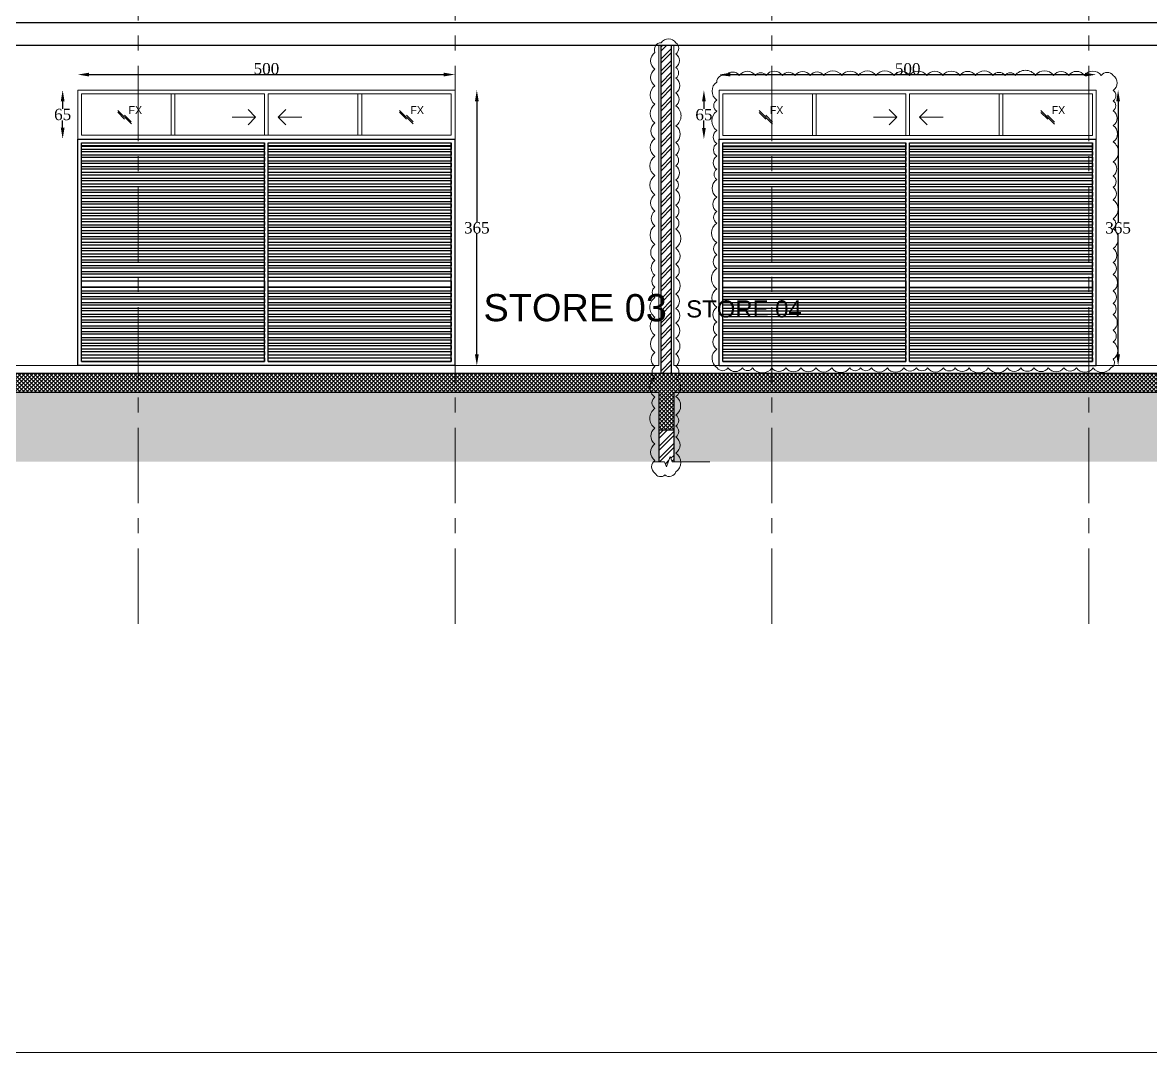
# Model space of a CAD drawing. Header units: millimetres. Extents: x -9083 to 924194, y -232449 to 321637.
# Drawn here: x 29754 to 44704, y -15919 to -2262 of the extents above; entities that cross this region are included whole.
import ezdxf

# ---------------------------------------------------------------- set-up
doc = ezdxf.new("R2010")
doc.units = ezdxf.units.MM
doc.header["$LTSCALE"] = 400
doc.header["$MEASUREMENT"] = 0
doc.header["$PDMODE"] = 3
doc.linetypes.add('CENTER', pattern=[2, 1.25, -0.25, 0.25, -0.25])
doc.linetypes.add('CENTERX2', pattern=[4, 2.5, -0.5, 0.5, -0.5])
doc.layers.get('Defpoints').update_dxf_attribs({"color": 8, "lineweight": 5})
for name, color, linetype, lineweight in [('A-ANNO-DIMS', 134, 'Continuous', 9), ('ELEVATION WINDOW', 5, 'Continuous', 5), ('FINISH', 3, 'Continuous', 9), ('HATCH', 15, 'Continuous', 0), ('LEVELS', 251, 'Continuous', 5), ('REVC', 210, 'Continuous', 0), ('ROOMS DIMENSION', 3, 'Continuous', 5), ('WALL PROPOSED', 255, 'Continuous', 30)]:
    doc.layers.add(name, color=color, linetype=linetype, lineweight=lineweight)
doc.layers.add('AXIES', color=7, linetype='CENTER', lineweight=0, true_color=0x949596)
doc.layers.add('DOORS', color=1, linetype='Continuous')
doc.layers.add('HACH', color=8, linetype='Continuous')
doc.styles.add('Arial_1', font='arial.ttf', dxfattribs={"height": 300})
doc.styles.add('ROMAN', font='times.ttf')
doc.styles.get("Standard").update_dxf_attribs({"font": 'GOTHIC.TTF', "height": 220})
doc.dimstyles.new('ELEV DIM', dxfattribs={"dimtxt": 150, "dimasz": 150, "dimexe": 0.06, "dimexo": 0.06, "dimgap": 0.03, "dimtad": 1, "dimtih": 1, "dimtoh": 1, "dimdec": 0, "dimlfac": 0.1, "dimzin": 13, "dimdsep": 46, "dimtxsty": 'ROMAN', "dimcen": 0.09, "dimdle": 0.06, "dimse1": 1, "dimse2": 1, "dimclrd": 256, "dimclre": 256, "dimclrt": 3, "dimadec": 0, "dimazin": 0, "dimtfac": 1, "dimtdec": 0, "dimtix": 1, "dimtmove": 2, "dimatfit": 3, "dimfxl": 0.06, "dimtolj": 1, "dimtzin": 0, "dimarcsym": 0})

# ---------------------------------------------------------------- blocks, each defined once
blk = doc.blocks.new('*D946')
at = {"layer": 'Defpoints', "color": 0, "transparency": 16777216}
for p in [(43986, -2953), (38986, -3158), (43986, -3158)]:
    blk.add_point(p, dxfattribs=at)
at = {"layer": 'ROOMS DIMENSION', "lineweight": -2, "transparency": 16777216}
blk.add_line((39136, -2953), (43836, -2953), dxfattribs=at)
at = {"layer": 'ROOMS DIMENSION', "transparency": 16777216}
for points in [[(39136, -2928), (39136, -2978), (38986, -2953)], [(43836, -2928), (43836, -2978), (43986, -2953)]]:
    blk.add_solid(points, dxfattribs=at)
at = {"layer": 'ROOMS DIMENSION', "color": 3, "transparency": 16777216, "insert": (41486, -2877), "char_height": 150, "attachment_point": 5, "style": 'ROMAN'}
blk.add_mtext('\\A1;500', dxfattribs=at)
blk = doc.blocks.new('*D947')
at = {"layer": 'Defpoints', "color": 0, "transparency": 16777216}
for p in [(43986, -3158), (44275, -3158), (43986, -6813)]:
    blk.add_point(p, dxfattribs=at)
at = {"layer": 'ROOMS DIMENSION', "lineweight": -2, "transparency": 16777216}
for p, q in [((44275, -3308), (44275, -4910)), ((44275, -6663), (44275, -5062))]:
    blk.add_line(p, q, dxfattribs=at)
at = {"layer": 'ROOMS DIMENSION', "transparency": 16777216}
for points in [[(44250, -3308), (44300, -3308), (44275, -3158)], [(44250, -6663), (44300, -6663), (44275, -6813)]]:
    blk.add_solid(points, dxfattribs=at)
at = {"layer": 'ROOMS DIMENSION', "color": 3, "transparency": 16777216, "insert": (44275, -4986), "char_height": 150, "attachment_point": 5, "style": 'ROMAN'}
blk.add_mtext('\\A1;365', dxfattribs=at)
blk = doc.blocks.new('*D948')
at = {"layer": 'Defpoints', "color": 0, "transparency": 16777216}
for p in [(38986, -3158), (38785, -3809), (38986, -3809)]:
    blk.add_point(p, dxfattribs=at)
at = {"layer": 'ROOMS DIMENSION', "lineweight": -2, "transparency": 16777216}
for p, q in [((38785, -3308), (38785, -3407)), ((38785, -3659), (38785, -3560))]:
    blk.add_line(p, q, dxfattribs=at)
at = {"layer": 'ROOMS DIMENSION', "transparency": 16777216}
for points in [[(38760, -3308), (38810, -3308), (38785, -3158)], [(38760, -3659), (38810, -3659), (38785, -3809)]]:
    blk.add_solid(points, dxfattribs=at)
at = {"layer": 'ROOMS DIMENSION', "color": 3, "transparency": 16777216, "insert": (38785, -3484), "char_height": 150, "attachment_point": 5, "style": 'ROMAN'}
blk.add_mtext('\\A1;65', dxfattribs=at)
blk = doc.blocks.new('*D949')
at = {"layer": 'Defpoints', "color": 0, "transparency": 16777216}
for p in [(35486, -2952), (30486, -3157), (35486, -3157)]:
    blk.add_point(p, dxfattribs=at)
at = {"layer": 'ROOMS DIMENSION', "lineweight": -2, "transparency": 16777216}
blk.add_line((30636, -2952), (35336, -2952), dxfattribs=at)
at = {"layer": 'ROOMS DIMENSION', "transparency": 16777216}
for points in [[(30636, -2927), (30636, -2977), (30486, -2952)], [(35336, -2927), (35336, -2977), (35486, -2952)]]:
    blk.add_solid(points, dxfattribs=at)
at = {"layer": 'ROOMS DIMENSION', "color": 3, "transparency": 16777216, "insert": (32986, -2875), "char_height": 150, "attachment_point": 5, "style": 'ROMAN'}
blk.add_mtext('\\A1;500', dxfattribs=at)
blk = doc.blocks.new('*D950')
at = {"layer": 'Defpoints', "color": 0, "transparency": 16777216}
for p in [(35486, -3157), (35775, -3157), (35486, -6812)]:
    blk.add_point(p, dxfattribs=at)
at = {"layer": 'ROOMS DIMENSION', "lineweight": -2, "transparency": 16777216}
for p, q in [((35775, -3307), (35775, -4908)), ((35775, -6662), (35775, -5061))]:
    blk.add_line(p, q, dxfattribs=at)
at = {"layer": 'ROOMS DIMENSION', "transparency": 16777216}
for points in [[(35750, -3307), (35800, -3307), (35775, -3157)], [(35750, -6662), (35800, -6662), (35775, -6812)]]:
    blk.add_solid(points, dxfattribs=at)
at = {"layer": 'ROOMS DIMENSION', "color": 3, "transparency": 16777216, "insert": (35775, -4985), "char_height": 150, "attachment_point": 5, "style": 'ROMAN'}
blk.add_mtext('\\A1;365', dxfattribs=at)
blk = doc.blocks.new('*D951')
at = {"layer": 'Defpoints', "color": 0, "transparency": 16777216}
for p in [(30486, -3157), (30285, -3807), (30486, -3807)]:
    blk.add_point(p, dxfattribs=at)
at = {"layer": 'ROOMS DIMENSION', "lineweight": -2, "transparency": 16777216}
for p, q in [((30285, -3307), (30285, -3406)), ((30285, -3657), (30285, -3559))]:
    blk.add_line(p, q, dxfattribs=at)
at = {"layer": 'ROOMS DIMENSION', "transparency": 16777216}
for points in [[(30260, -3307), (30310, -3307), (30285, -3157)], [(30260, -3657), (30310, -3657), (30285, -3807)]]:
    blk.add_solid(points, dxfattribs=at)
at = {"layer": 'ROOMS DIMENSION', "color": 3, "transparency": 16777216, "insert": (30285, -3482), "char_height": 150, "attachment_point": 5, "style": 'ROMAN'}
blk.add_mtext('\\A1;65', dxfattribs=at)
blk = doc.blocks.new('rffghffr')
at = {"layer": 'AXIES', "linetype": 'CENTERX2'}
for p, q in [((6106682.5, 695783), (6106682.5, 714330.6)), ((6110882.5, 695783), (6110882.5, 714330.6)), ((6115082.5, 695783), (6115082.5, 714330.6)), ((6119282.5, 695783), (6119282.5, 714330.6))]:
    blk.add_line(p, q, dxfattribs=at)

msp = doc.modelspace()

# ---------------------------------------------------------------- hatches: boundary and pattern name
at = {"layer": 'HATCH'}
h = msp.add_hatch(dxfattribs=at)
h.set_pattern_fill('ANSI32', color=256, scale=300)
h.set_pattern_definition([(45, (269913.33, -114541.97), (-79.549513, 79.549513), []), (45, (269966.36, -114541.97), (-79.549513, 79.549513), [])])
h.paths.add_polyline_path([(47006.29465, -2561.84241), (46866.29673, -2561.84241), (46896.29688, -6912.17008), (47036.29688, -6912.1711)])
h.paths.add_polyline_path([(38216.33375, -6912.10853), (38356.33375, -6912.10955), (38356.33375, -2561.84241), (38216.33375, -2561.84241)])
h.paths.add_polyline_path([(27756.33375, -2561.7502), (27616.33375, -2561.74947), (27616.33375, -6911.9382), (27756.33375, -6911.93995)])
h.paths.add_polyline_path([(17016.33375, -6911.95375), (17156.33375, -6911.95478), (17156.33375, -2561.84241), (17016.33375, -2561.84241)])
h.paths.add_polyline_path([(8866.29673, -6911.89243), (9006.29673, -6911.89345), (9006.29673, -2561.84241), (8866.29673, -2561.84241)])
h.paths.add_polyline_path([(5617.01945, -6911.66772), (5757.0293, -6911.87487), (5756.29673, -2561.84241), (5616.29673, -2561.84241)])
h = msp.add_hatch(dxfattribs=at)
h.set_pattern_fill('ANSI37', color=256, scale=300)
h.set_pattern_definition([(45, (279.442, -26029.71), (-26.516504, 26.516504), []), (135, (279.442, -26029.71), (-26.516504, -26.516504), [])])
h.paths.add_polyline_path([(1344.64054, -7061.84697), (33.27855, -7061.84697), (-63.66151, -7141.90105), (292.08322, -7090.01706), (57.92019, -7196.67483), (57.92019, -7261.84512), (2186.3079, -7261.84512), (2186.3079, -7661.84344), (2386.3079, -7661.84344), (2386.3079, -7161.8449), (5619.73662, -7161.64135), (5619.73662, -7661.61288), (5819.74131, -7661.61285), (5819.74131, -7161.64277), (8836.29673, -7161.90113), (8836.29673, -7661.84344), (9036.30559, -7661.84344), (9036.30559, -7161.90259), (16986.34261, -7161.93178), (16986.34261, -7661.87362), (17186.33375, -7661.87362), (17186.33375, -7161.93324), (18486.3069, -7161.96244), (22286.3079, -7161.99311), (22286.31241, -7161.99109), (22486.31241, -7161.99109), (22486.3079, -7161.99457), (26580.1262, -7162.02377), (26580.1307, -7162.02978), (26780.1307, -7162.02978), (26780.1262, -7162.02523), (27586.34261, -7162.05443), (27586.34261, -7661.9944), (27786.34261, -7661.9944), (27786.34261, -7162.05589), (38186.33375, -7162.0851), (38186.33375, -7662.02459), (38386.33375, -7662.02459), (38386.33375, -7162.08656), (46836.29673, -7162.14642), (46836.29673, -7662.08498), (47036.29673, -7662.08498), (47036.29673, -7162.14788), (47886.3069, -7162.17709), (48086.3069, -7162.17855), (50086.3079, -7162.19315), (50086.3079, -7662.19315), (50286.3079, -7662.19315), (50286.3079, -7261.84512), (52362.44766, -7261.84512), (52362.44766, -7196.67483), (52596.61068, -7090.01706), (52240.86596, -7141.90105), (52337.83829, -7061.82032), (50255.79743, -7061.83272), (50256.79921, -6911.84489), (2356.29905, -6911.8449), (2216.29905, -6911.84388)])
h = msp.add_hatch(dxfattribs=at)
h.set_pattern_fill('EARTH', color=256, scale=750, angle=45)
h.set_pattern_definition([(45, (279.44, -26029.7), (0, 265.16504), [187.5, -187.5]), (45, (229.72, -25980), (0, 265.16504), [187.5, -187.5]), (45, (180, -25930.27), (0, 265.16504), [187.5, -187.5]), (135, (180, -25897.13), (-265.16504, 3e-14), [187.5, -187.5]), (135, (229.72, -25847.4), (-265.16504, 3e-14), [187.5, -187.5]), (135, (279.44, -25797.69), (-265.16504, 3e-14), [187.5, -187.5])])
h.paths.add_polyline_path([(18686.3069, -7161.96244), (17186.34261, -7161.95308), (17186.34261, -8086.2506), (18686.3069, -8086.25873)])
h.paths.add_polyline_path([(16986.34261, -7161.84682), (9036.30559, -7161.84519), (9036.30559, -8086.14318), (16986.34261, -8086.1435)])
h.paths.add_polyline_path([(8836.29673, -7161.84342), (5821.20455, -7161.64839), (5821.20455, -8085.94638), (8836.29673, -8086.14141)])
h.paths.add_polyline_path([(5621.19983, -7165.13313), (2386.3079, -7161.84417), (2386.3079, -8078.61859), (2596.04448, -8078.61932), (5621.19983, -8082.4588)])
h.paths.add_polyline_path([(2186.3079, -7261.84512), (57.92019, -7261.84512), (57.92019, -7982.45042), (57.92019, -8078.61932), (2186.3079, -8078.61932)])
h.paths.add_polyline_path([(22286.3079, -7161.9921), (18686.3069, -7161.9639), (18686.3069, -8086.26095), (22286.3079, -8086.288)])
h.paths.add_polyline_path([(32886.3079, -7162.05443), (27786.34261, -7161.9084), (27786.34261, -8086.08374), (32886.3079, -8086.24903)])
h.paths.add_polyline_path([(38186.33375, -7161.8511), (32886.3079, -7162.06764), (32886.3079, -8086.36329), (38186.33375, -8086.14608)])
h.paths.add_polyline_path([(46836.29673, -7162.14642), (38386.33375, -7161.8532), (38386.33375, -8086.14791), (39883.9029, -8086.41193), (46836.29673, -8086.44145)])
h.paths.add_polyline_path([(50086.3079, -7162.19422), (47036.29673, -7162.16926), (47036.29673, -8086.4635), (44083.9029, -8086.44212), (50086.3079, -8086.4903)])
h.paths.add_polyline_path([(52362.44659, -7261.84512), (50286.30743, -7261.84512), (50286.30838, -8078.96902), (52362.44766, -8078.96902), (52362.44766, -7982.45042)])
h = msp.add_hatch(dxfattribs=at)
h.set_pattern_fill('ANSI32', color=256, scale=300)
h.set_pattern_definition([(45, (-6165252.22, -649856.17), (-79.5495129, 79.5495129), []), (45, (-6165199.19, -649856.17), (-79.5495129, 79.5495129), [])])
h.paths.add_polyline_path([(38186.33375, -7661.79202), (38386.33375, -7661.79202), (38386.33375, -8086.15056), (38363.92089, -8086.14916), (38338.92089, -8017.46222), (38288.92089, -8154.83609), (38263.921, -8086.14945), (38186.33375, -8086.1491)])

# ---------------------------------------------------------------- linework, layer by layer
at = {"layer": 'Defpoints'}
msp.add_lwpolyline([(-8100, 42366.04501), (55596.80779, 42366.04501), (55596.80779, -15919.30099), (-8100, -15919.30099)], close=True, dxfattribs=at)
at = {"layer": 'DOORS', "lineweight": -2}
for p, q in [((30486.29673, -3807.39736), (35486.29673, -3807.39736)), ((30486.29673, -6812.03315, 0), (30486.29673, -3807.39736)), ((30536.29673, -3857.39736), (32961.29673, -3857.39736)), ((30536.29673, -6757.39736), (30536.29673, -3857.39736)), ((32961.29673, -6757.39736), (32961.29673, -3857.39736)), ((33011.29673, -3857.39736), (35436.29673, -3857.39736)), ((33011.29673, -6757.39736), (33011.29673, -3857.39736)), ((35436.29673, -6757.39736), (35436.29673, -3857.39736)), ((35486.29673, -6812.03315), (35486.29673, -3807.39736)), ((38986.33375, -3808.71421), (43986.33375, -3808.71421)), ((38986.33375, -6813.35001, 0), (38986.33375, -3808.71421)), ((39036.33375, -3858.71421), (41461.33375, -3858.71421)), ((39036.33375, -6758.71421), (39036.33375, -3858.71421)), ((41461.33375, -6758.71421), (41461.33375, -3858.71421)), ((41511.33375, -3858.71421), (43936.33375, -3858.71421)), ((41511.33375, -6758.71421), (41511.33375, -3858.71421)), ((43936.33375, -6758.71421), (43936.33375, -3858.71421)), ((43986.33375, -6813.35001), (43986.33375, -3808.71421)), ((35486.29673, -6812.03315, 0), (30486.29673, -6812.03315, 0)), ((30536.29673, -6757.39736), (32961.29673, -6757.39736)), ((33011.29673, -6757.39736), (35436.29673, -6757.39736)), ((43986.33375, -6813.35001, 0), (38986.33375, -6813.35001, 0)), ((39036.33375, -6758.71421), (41461.33375, -6758.71421)), ((41511.33375, -6758.71421), (43936.33375, -6758.71421))]:
    msp.add_line(p, q, dxfattribs=at)
for points in [[(30536.29673, -3857.39736), (32961.29673, -3857.39736), (32961.29673, -3907.39736), (30536.29673, -3907.39736)], [(33011.29673, -3857.39736), (35436.29673, -3857.39736), (35436.29673, -3907.39736), (33011.29673, -3907.39736)], [(39036.33375, -3858.71421), (41461.33375, -3858.71421), (41461.33375, -3908.71421), (39036.33375, -3908.71421)], [(41511.33375, -3858.71421), (43936.33375, -3858.71421), (43936.33375, -3908.71421), (41511.33375, -3908.71421)], [(30536.29673, -3893.55968), (32961.29673, -3893.55968), (32961.29673, -3943.55968), (30536.29673, -3943.55968)], [(30536.29673, -3970.86596), (32961.29673, -3970.86596), (32961.29673, -4020.86596), (30536.29673, -4020.86596)], [(33011.29673, -3893.55968), (35436.29673, -3893.55968), (35436.29673, -3943.55968), (33011.29673, -3943.55968)], [(33011.29673, -3970.86596), (35436.29673, -3970.86596), (35436.29673, -4020.86596), (33011.29673, -4020.86596)], [(39036.33375, -3894.87653), (41461.33375, -3894.87653), (41461.33375, -3944.87653), (39036.33375, -3944.87653)], [(39036.33375, -3972.18281), (41461.33375, -3972.18281), (41461.33375, -4022.18281), (39036.33375, -4022.18281)], [(41511.33375, -3894.87653), (43936.33375, -3894.87653), (43936.33375, -3944.87653), (41511.33375, -3944.87653)], [(41511.33375, -3972.18281), (43936.33375, -3972.18281), (43936.33375, -4022.18281), (41511.33375, -4022.18281)], [(30536.29673, -4048.17224), (32961.29673, -4048.17224), (32961.29673, -4098.17224), (30536.29673, -4098.17224)], [(30536.29673, -4125.47852), (32961.29673, -4125.47852), (32961.29673, -4175.47852), (30536.29673, -4175.47852)], [(33011.29673, -4048.17224), (35436.29673, -4048.17224), (35436.29673, -4098.17224), (33011.29673, -4098.17224)], [(33011.29673, -4125.47852), (35436.29673, -4125.47852), (35436.29673, -4175.47852), (33011.29673, -4175.47852)], [(39036.33375, -4049.48909), (41461.33375, -4049.48909), (41461.33375, -4099.48909), (39036.33375, -4099.48909)], [(39036.33375, -4126.79537), (41461.33375, -4126.79537), (41461.33375, -4176.79537), (39036.33375, -4176.79537)], [(41511.33375, -4049.48909), (43936.33375, -4049.48909), (43936.33375, -4099.48909), (41511.33375, -4099.48909)], [(41511.33375, -4126.79537), (43936.33375, -4126.79537), (43936.33375, -4176.79537), (41511.33375, -4176.79537)], [(30536.29673, -4202.7848), (32961.29673, -4202.7848), (32961.29673, -4252.7848), (30536.29673, -4252.7848)], [(30536.29673, -4280.09108), (32961.29673, -4280.09108), (32961.29673, -4330.09108), (30536.29673, -4330.09108)], [(33011.29673, -4202.7848), (35436.29673, -4202.7848), (35436.29673, -4252.7848), (33011.29673, -4252.7848)], [(33011.29673, -4280.09108), (35436.29673, -4280.09108), (35436.29673, -4330.09108), (33011.29673, -4330.09108)], [(39036.33375, -4204.10165), (41461.33375, -4204.10165), (41461.33375, -4254.10165), (39036.33375, -4254.10165)], [(39036.33375, -4281.40793), (41461.33375, -4281.40793), (41461.33375, -4331.40793), (39036.33375, -4331.40793)], [(41511.33375, -4204.10165), (43936.33375, -4204.10165), (43936.33375, -4254.10165), (41511.33375, -4254.10165)], [(41511.33375, -4281.40793), (43936.33375, -4281.40793), (43936.33375, -4331.40793), (41511.33375, -4331.40793)], [(30536.29673, -4357.39736), (32961.29673, -4357.39736), (32961.29673, -4407.39736), (30536.29673, -4407.39736)], [(30536.29673, -4434.70364), (32961.29673, -4434.70364), (32961.29673, -4484.70364), (30536.29673, -4484.70364)], [(33011.29673, -4357.39736), (35436.29673, -4357.39736), (35436.29673, -4407.39736), (33011.29673, -4407.39736)], [(33011.29673, -4434.70364), (35436.29673, -4434.70364), (35436.29673, -4484.70364), (33011.29673, -4484.70364)], [(39036.33375, -4358.71421), (41461.33375, -4358.71421), (41461.33375, -4408.71421), (39036.33375, -4408.71421)], [(39036.33375, -4436.02049), (41461.33375, -4436.02049), (41461.33375, -4486.02049), (39036.33375, -4486.02049)], [(41511.33375, -4358.71421), (43936.33375, -4358.71421), (43936.33375, -4408.71421), (41511.33375, -4408.71421)], [(41511.33375, -4436.02049), (43936.33375, -4436.02049), (43936.33375, -4486.02049), (41511.33375, -4486.02049)], [(30536.29673, -4512.00992), (32961.29673, -4512.00992), (32961.29673, -4562.00992), (30536.29673, -4562.00992)], [(30536.29673, -4589.3162), (32961.29673, -4589.3162), (32961.29673, -4639.3162), (30536.29673, -4639.3162)], [(33011.29673, -4512.00992), (35436.29673, -4512.00992), (35436.29673, -4562.00992), (33011.29673, -4562.00992)], [(33011.29673, -4589.3162), (35436.29673, -4589.3162), (35436.29673, -4639.3162), (33011.29673, -4639.3162)], [(39036.33375, -4513.32677), (41461.33375, -4513.32677), (41461.33375, -4563.32677), (39036.33375, -4563.32677)], [(39036.33375, -4590.63305), (41461.33375, -4590.63305), (41461.33375, -4640.63305), (39036.33375, -4640.63305)], [(41511.33375, -4513.32677), (43936.33375, -4513.32677), (43936.33375, -4563.32677), (41511.33375, -4563.32677)], [(41511.33375, -4590.63305), (43936.33375, -4590.63305), (43936.33375, -4640.63305), (41511.33375, -4640.63305)], [(30536.29673, -4666.62248), (32961.29673, -4666.62248), (32961.29673, -4716.62248), (30536.29673, -4716.62248)], [(30536.29673, -4743.92875), (32961.29673, -4743.92875), (32961.29673, -4793.92875), (30536.29673, -4793.92875)], [(33011.29673, -4666.62248), (35436.29673, -4666.62248), (35436.29673, -4716.62248), (33011.29673, -4716.62248)], [(33011.29673, -4743.92875), (35436.29673, -4743.92875), (35436.29673, -4793.92875), (33011.29673, -4793.92875)], [(39036.33375, -4667.93933), (41461.33375, -4667.93933), (41461.33375, -4717.93933), (39036.33375, -4717.93933)], [(39036.33375, -4745.24561), (41461.33375, -4745.24561), (41461.33375, -4795.24561), (39036.33375, -4795.24561)], [(41511.33375, -4667.93933), (43936.33375, -4667.93933), (43936.33375, -4717.93933), (41511.33375, -4717.93933)], [(41511.33375, -4745.24561), (43936.33375, -4745.24561), (43936.33375, -4795.24561), (41511.33375, -4795.24561)], [(30536.29673, -4821.23503), (32961.29673, -4821.23503), (32961.29673, -4871.23503), (30536.29673, -4871.23503)], [(30536.29673, -4898.54131), (32961.29673, -4898.54131), (32961.29673, -4948.54131), (30536.29673, -4948.54131)], [(33011.29673, -4821.23503), (35436.29673, -4821.23503), (35436.29673, -4871.23503), (33011.29673, -4871.23503)], [(33011.29673, -4898.54131), (35436.29673, -4898.54131), (35436.29673, -4948.54131), (33011.29673, -4948.54131)], [(39036.33375, -4822.55189), (41461.33375, -4822.55189), (41461.33375, -4872.55189), (39036.33375, -4872.55189)], [(39036.33375, -4899.85817), (41461.33375, -4899.85817), (41461.33375, -4949.85817), (39036.33375, -4949.85817)], [(41511.33375, -4822.55189), (43936.33375, -4822.55189), (43936.33375, -4872.55189), (41511.33375, -4872.55189)], [(41511.33375, -4899.85817), (43936.33375, -4899.85817), (43936.33375, -4949.85817), (41511.33375, -4949.85817)], [(30536.29673, -4975.84759), (32961.29673, -4975.84759), (32961.29673, -5025.84759), (30536.29673, -5025.84759)], [(30536.29673, -5053.15387), (32961.29673, -5053.15387), (32961.29673, -5103.15387), (30536.29673, -5103.15387)], [(33011.29673, -4975.84759), (35436.29673, -4975.84759), (35436.29673, -5025.84759), (33011.29673, -5025.84759)], [(33011.29673, -5053.15387), (35436.29673, -5053.15387), (35436.29673, -5103.15387), (33011.29673, -5103.15387)], [(39036.33375, -4977.16445), (41461.33375, -4977.16445), (41461.33375, -5027.16445), (39036.33375, -5027.16445)], [(39036.33375, -5054.47073), (41461.33375, -5054.47073), (41461.33375, -5104.47073), (39036.33375, -5104.47073)], [(41511.33375, -4977.16445), (43936.33375, -4977.16445), (43936.33375, -5027.16445), (41511.33375, -5027.16445)], [(41511.33375, -5054.47073), (43936.33375, -5054.47073), (43936.33375, -5104.47073), (41511.33375, -5104.47073)], [(30536.29673, -5130.46015), (32961.29673, -5130.46015), (32961.29673, -5180.46015), (30536.29673, -5180.46015)], [(30536.29673, -5207.76643), (32961.29673, -5207.76643), (32961.29673, -5257.76643), (30536.29673, -5257.76643)], [(33011.29673, -5130.46015), (35436.29673, -5130.46015), (35436.29673, -5180.46015), (33011.29673, -5180.46015)], [(33011.29673, -5207.76643), (35436.29673, -5207.76643), (35436.29673, -5257.76643), (33011.29673, -5257.76643)], [(39036.33375, -5131.77701), (41461.33375, -5131.77701), (41461.33375, -5181.77701), (39036.33375, -5181.77701)], [(39036.33375, -5209.08329), (41461.33375, -5209.08329), (41461.33375, -5259.08329), (39036.33375, -5259.08329)], [(41511.33375, -5131.77701), (43936.33375, -5131.77701), (43936.33375, -5181.77701), (41511.33375, -5181.77701)], [(41511.33375, -5209.08329), (43936.33375, -5209.08329), (43936.33375, -5259.08329), (41511.33375, -5259.08329)], [(30536.29673, -5285.07271), (32961.29673, -5285.07271), (32961.29673, -5335.07271), (30536.29673, -5335.07271)], [(30536.29673, -5362.37899), (32961.29673, -5362.37899), (32961.29673, -5412.37899), (30536.29673, -5412.37899)], [(33011.29673, -5285.07271), (35436.29673, -5285.07271), (35436.29673, -5335.07271), (33011.29673, -5335.07271)], [(33011.29673, -5362.37899), (35436.29673, -5362.37899), (35436.29673, -5412.37899), (33011.29673, -5412.37899)], [(39036.33375, -5286.38957), (41461.33375, -5286.38957), (41461.33375, -5336.38957), (39036.33375, -5336.38957)], [(39036.33375, -5363.69585), (41461.33375, -5363.69585), (41461.33375, -5413.69585), (39036.33375, -5413.69585)], [(41511.33375, -5286.38957), (43936.33375, -5286.38957), (43936.33375, -5336.38957), (41511.33375, -5336.38957)], [(41511.33375, -5363.69585), (43936.33375, -5363.69585), (43936.33375, -5413.69585), (41511.33375, -5413.69585)], [(30536.29673, -5439.68527), (32961.29673, -5439.68527), (32961.29673, -5489.68527), (30536.29673, -5489.68527)], [(30536.29673, -5516.99155), (32961.29673, -5516.99155), (32961.29673, -5566.99155), (30536.29673, -5566.99155)], [(33011.29673, -5439.68527), (35436.29673, -5439.68527), (35436.29673, -5489.68527), (33011.29673, -5489.68527)], [(33011.29673, -5516.99155), (35436.29673, -5516.99155), (35436.29673, -5566.99155), (33011.29673, -5566.99155)], [(39036.33375, -5441.00212), (41461.33375, -5441.00212), (41461.33375, -5491.00212), (39036.33375, -5491.00212)], [(39036.33375, -5518.3084), (41461.33375, -5518.3084), (41461.33375, -5568.3084), (39036.33375, -5568.3084)], [(41511.33375, -5441.00212), (43936.33375, -5441.00212), (43936.33375, -5491.00212), (41511.33375, -5491.00212)], [(41511.33375, -5518.3084), (43936.33375, -5518.3084), (43936.33375, -5568.3084), (41511.33375, -5568.3084)], [(30536.29673, -5594.29783), (32961.29673, -5594.29783), (32961.29673, -5644.29783), (30536.29673, -5644.29783)], [(33011.29673, -5594.29783), (35436.29673, -5594.29783), (35436.29673, -5644.29783), (33011.29673, -5644.29783)], [(39036.33375, -5595.61468), (41461.33375, -5595.61468), (41461.33375, -5645.61468), (39036.33375, -5645.61468)], [(41511.33375, -5595.61468), (43936.33375, -5595.61468), (43936.33375, -5645.61468), (41511.33375, -5645.61468)], [(30536.29673, -5685.30828), (32961.29673, -5685.30828), (32961.29673, -5772.40118), (30536.29673, -5772.40118)], [(30536.29673, -5772.40118), (32961.29673, -5772.40118), (32961.29673, -5822.40118), (30536.29673, -5822.40118)], [(33011.29673, -5685.30828), (35436.29673, -5685.30828), (35436.29673, -5772.40118), (33011.29673, -5772.40118)], [(33011.29673, -5772.40118), (35436.29673, -5772.40118), (35436.29673, -5822.40118), (33011.29673, -5822.40118)], [(39036.33375, -5686.62513), (41461.33375, -5686.62513), (41461.33375, -5773.71803), (39036.33375, -5773.71803)], [(39036.33375, -5773.71803), (41461.33375, -5773.71803), (41461.33375, -5823.71803), (39036.33375, -5823.71803)], [(41511.33375, -5686.62513), (43936.33375, -5686.62513), (43936.33375, -5773.71803), (41511.33375, -5773.71803)], [(41511.33375, -5773.71803), (43936.33375, -5773.71803), (43936.33375, -5823.71803), (41511.33375, -5823.71803)], [(30536.29673, -5849.70746), (32961.29673, -5849.70746), (32961.29673, -5899.70746), (30536.29673, -5899.70746)], [(30536.29673, -5927.01374), (32961.29673, -5927.01374), (32961.29673, -5977.01374), (30536.29673, -5977.01374)], [(33011.29673, -5849.70746), (35436.29673, -5849.70746), (35436.29673, -5899.70746), (33011.29673, -5899.70746)], [(33011.29673, -5927.01374), (35436.29673, -5927.01374), (35436.29673, -5977.01374), (33011.29673, -5977.01374)], [(39036.33375, -5851.02431), (41461.33375, -5851.02431), (41461.33375, -5901.02431), (39036.33375, -5901.02431)], [(39036.33375, -5928.33059), (41461.33375, -5928.33059), (41461.33375, -5978.33059), (39036.33375, -5978.33059)], [(41511.33375, -5851.02431), (43936.33375, -5851.02431), (43936.33375, -5901.02431), (41511.33375, -5901.02431)], [(41511.33375, -5928.33059), (43936.33375, -5928.33059), (43936.33375, -5978.33059), (41511.33375, -5978.33059)], [(30536.29673, -6004.32002), (32961.29673, -6004.32002), (32961.29673, -6054.32002), (30536.29673, -6054.32002)], [(30536.29673, -6081.62629), (32961.29673, -6081.62629), (32961.29673, -6131.62629), (30536.29673, -6131.62629)], [(33011.29673, -6004.32002), (35436.29673, -6004.32002), (35436.29673, -6054.32002), (33011.29673, -6054.32002)], [(33011.29673, -6081.62629), (35436.29673, -6081.62629), (35436.29673, -6131.62629), (33011.29673, -6131.62629)], [(39036.33375, -6005.63687), (41461.33375, -6005.63687), (41461.33375, -6055.63687), (39036.33375, -6055.63687)], [(39036.33375, -6082.94315), (41461.33375, -6082.94315), (41461.33375, -6132.94315), (39036.33375, -6132.94315)], [(41511.33375, -6005.63687), (43936.33375, -6005.63687), (43936.33375, -6055.63687), (41511.33375, -6055.63687)], [(41511.33375, -6082.94315), (43936.33375, -6082.94315), (43936.33375, -6132.94315), (41511.33375, -6132.94315)], [(30536.29673, -6158.93257), (32961.29673, -6158.93257), (32961.29673, -6208.93257), (30536.29673, -6208.93257)], [(30536.29673, -6236.23885), (32961.29673, -6236.23885), (32961.29673, -6286.23885), (30536.29673, -6286.23885)], [(33011.29673, -6158.93257), (35436.29673, -6158.93257), (35436.29673, -6208.93257), (33011.29673, -6208.93257)], [(33011.29673, -6236.23885), (35436.29673, -6236.23885), (35436.29673, -6286.23885), (33011.29673, -6286.23885)], [(39036.33375, -6160.24943), (41461.33375, -6160.24943), (41461.33375, -6210.24943), (39036.33375, -6210.24943)], [(39036.33375, -6237.55571), (41461.33375, -6237.55571), (41461.33375, -6287.55571), (39036.33375, -6287.55571)], [(41511.33375, -6160.24943), (43936.33375, -6160.24943), (43936.33375, -6210.24943), (41511.33375, -6210.24943)], [(41511.33375, -6237.55571), (43936.33375, -6237.55571), (43936.33375, -6287.55571), (41511.33375, -6287.55571)], [(30536.29673, -6313.54513), (32961.29673, -6313.54513), (32961.29673, -6363.54513), (30536.29673, -6363.54513)], [(30536.29673, -6390.85141), (32961.29673, -6390.85141), (32961.29673, -6440.85141), (30536.29673, -6440.85141)], [(33011.29673, -6313.54513), (35436.29673, -6313.54513), (35436.29673, -6363.54513), (33011.29673, -6363.54513)], [(33011.29673, -6390.85141), (35436.29673, -6390.85141), (35436.29673, -6440.85141), (33011.29673, -6440.85141)], [(39036.33375, -6314.86199), (41461.33375, -6314.86199), (41461.33375, -6364.86199), (39036.33375, -6364.86199)], [(39036.33375, -6392.16827), (41461.33375, -6392.16827), (41461.33375, -6442.16827), (39036.33375, -6442.16827)], [(41511.33375, -6314.86199), (43936.33375, -6314.86199), (43936.33375, -6364.86199), (41511.33375, -6364.86199)], [(41511.33375, -6392.16827), (43936.33375, -6392.16827), (43936.33375, -6442.16827), (41511.33375, -6442.16827)], [(30536.29673, -6468.15769), (32961.29673, -6468.15769), (32961.29673, -6518.15769), (30536.29673, -6518.15769)], [(30536.29673, -6545.46397), (32961.29673, -6545.46397), (32961.29673, -6595.46397), (30536.29673, -6595.46397)], [(33011.29673, -6468.15769), (35436.29673, -6468.15769), (35436.29673, -6518.15769), (33011.29673, -6518.15769)], [(33011.29673, -6545.46397), (35436.29673, -6545.46397), (35436.29673, -6595.46397), (33011.29673, -6595.46397)], [(39036.33375, -6469.47455), (41461.33375, -6469.47455), (41461.33375, -6519.47455), (39036.33375, -6519.47455)], [(39036.33375, -6546.78083), (41461.33375, -6546.78083), (41461.33375, -6596.78083), (39036.33375, -6596.78083)], [(41511.33375, -6469.47455), (43936.33375, -6469.47455), (43936.33375, -6519.47455), (41511.33375, -6519.47455)], [(41511.33375, -6546.78083), (43936.33375, -6546.78083), (43936.33375, -6596.78083), (41511.33375, -6596.78083)], [(30536.29673, -6622.77025), (32961.29673, -6622.77025), (32961.29673, -6672.77025), (30536.29673, -6672.77025)], [(30536.29673, -6707.39736), (32961.29673, -6707.39736), (32961.29673, -6757.39736), (30536.29673, -6757.39736)], [(33011.29673, -6622.77025), (35436.29673, -6622.77025), (35436.29673, -6672.77025), (33011.29673, -6672.77025)], [(33011.29673, -6707.39736), (35436.29673, -6707.39736), (35436.29673, -6757.39736), (33011.29673, -6757.39736)], [(39036.33375, -6624.08711), (41461.33375, -6624.08711), (41461.33375, -6674.08711), (39036.33375, -6674.08711)], [(39036.33375, -6708.71421), (41461.33375, -6708.71421), (41461.33375, -6758.71421), (39036.33375, -6758.71421)], [(41511.33375, -6624.08711), (43936.33375, -6624.08711), (43936.33375, -6674.08711), (41511.33375, -6674.08711)], [(41511.33375, -6708.71421), (43936.33375, -6708.71421), (43936.33375, -6758.71421), (41511.33375, -6758.71421)]]:
    msp.add_lwpolyline(points, close=True, dxfattribs=at)
at = {"layer": 'ELEVATION WINDOW'}
for p, q in [((30486.29673, -3157.09351), (35486.29673, -3157.09351)), ((30486.29673, -3807.39736), (30486.29673, -3157.09351)), ((30536.29673, -3207.09351), (32961.29673, -3207.09351)), ((30536.29673, -3757.39736), (30536.29673, -3207.09351)), ((31723.79673, -3757.39736), (31723.79673, -3207.09351)), ((31773.79673, -3757.39736), (31773.79673, -3207.09351)), ((32961.29673, -3757.39736), (32961.29673, -3207.09351)), ((33011.29673, -3207.09351), (35436.29673, -3207.09351)), ((33011.29673, -3757.39736), (33011.29673, -3207.09351)), ((34198.79673, -3757.39736), (34198.79673, -3207.09351)), ((34248.79673, -3757.39736), (34248.79673, -3207.09351)), ((35436.29673, -3757.39736), (35436.29673, -3207.09351)), ((35486.29673, -3157.09351), (35486.29673, -3807.39736)), ((38986.33375, -3158.41036), (43986.33375, -3158.41036)), ((38986.33375, -3808.71421), (38986.33375, -3158.41036)), ((39036.33375, -3208.41036), (41461.33375, -3208.41036)), ((39036.33375, -3758.71421), (39036.33375, -3208.41036)), ((40223.83375, -3758.71421), (40223.83375, -3208.41036)), ((40273.83375, -3758.71421), (40273.83375, -3208.41036)), ((41461.33375, -3758.71421), (41461.33375, -3208.41036)), ((41511.33375, -3208.41036), (43936.33375, -3208.41036)), ((41511.33375, -3758.71421), (41511.33375, -3208.41036)), ((42698.83375, -3758.71421), (42698.83375, -3208.41036)), ((42748.83375, -3758.71421), (42748.83375, -3208.41036)), ((43936.33375, -3758.71421), (43936.33375, -3208.41036)), ((43986.33375, -3158.41036), (43986.33375, -3808.71421)), ((32741.89284, -3414.08553, 0.0001), (32843.23584, -3515.42853, 0.0001)), ((33244.64358, -3414.08553, 0.0001), (33143.30057, -3515.42853, 0.0001)), ((41241.92985, -3415.40238, 0.0001), (41343.27285, -3516.74538, 0.0001)), ((41744.68059, -3415.40238, 0.0001), (41643.33759, -3516.74538, 0.0001)), ((32843.23584, -3515.42853, 0.0001), (32532.47183, -3515.42853, 0.0001)), ((32843.23584, -3515.42853, 0.0001), (32742.05456, -3616.60981, 0.0001)), ((33143.30057, -3515.42853, 0.0001), (33244.48185, -3616.60981, 0.0001)), ((33143.30057, -3515.42853, 0.0001), (33454.06458, -3515.42853, 0.0001)), ((41343.27285, -3516.74538, 0.0001), (41032.50885, -3516.74538, 0.0001)), ((41343.27285, -3516.74538, 0.0001), (41242.09158, -3617.92666, 0.0001)), ((41643.33759, -3516.74538, 0.0001), (41744.51886, -3617.92666, 0.0001)), ((41643.33759, -3516.74538, 0.0001), (41954.10159, -3516.74538, 0.0001)), ((30536.29673, -3757.39736), (35436.29673, -3757.39736)), ((39036.33375, -3758.71421), (43936.33375, -3758.71421))]:
    msp.add_line(p, q, dxfattribs=at)
at = {"layer": 'FINISH'}
for p, q in [((38186.33375, -6811.84795), (38186.33375, -2561.84241)), ((38386.33375, -6811.84941), (38386.33375, -2561.84387)), ((27786.33375, -6811.84795), (38186.33375, -6811.84795)), ((38386.33375, -6811.8903), (46836.29673, -6812.14883))]:
    msp.add_line(p, q, dxfattribs=at)
at = {"layer": 'HACH'}
for p, q in [((31195.46922, -3606.78849, 0.00019), (31015.46923, -3426.78849, 0.00019)), ((34931.52687, -3606.78849, 0.00019), (34751.52687, -3426.78849, 0.00019)), ((39695.50624, -3608.10535, 0.00019), (39515.50624, -3428.10535, 0.00019)), ((43431.56388, -3608.10535, 0.00019), (43251.56388, -3428.10535, 0.00019)), ((31105.9215, -3542.69661, 0.00019), (31015.9215, -3452.69661, 0.00019)), ((31195.01695, -3580.88038, 0.00019), (31105.01695, -3490.88038, 0.00019)), ((34841.97914, -3542.69661, 0.00019), (34751.97914, -3452.69661, 0.00019)), ((34931.0746, -3580.88038, 0.00019), (34841.0746, -3490.88038, 0.00019)), ((39605.95851, -3544.01346, 0.00019), (39515.95851, -3454.01346, 0.00019)), ((39695.05397, -3582.19723, 0.00019), (39605.05397, -3492.19723, 0.00019)), ((43342.01616, -3544.01346, 0.00019), (43252.01616, -3454.01346, 0.00019)), ((43431.11161, -3582.19723, 0.00019), (43341.11161, -3492.19723, 0.00019))]:
    msp.add_line(p, q, dxfattribs=at)
at = {"layer": 'LEVELS', "ltscale": 800}
msp.add_lwpolyline([(38113.92089, -8086.14916), (38263.92089, -8086.14916), (38288.92089, -8154.83609), (38338.92089, -8017.46222), (38363.92089, -8086.14916), (38863.88387, -8086.40769)], dxfattribs=at)
at = {"layer": 'REVC'}
for points in [[(38412.84063, -2529.74863, -0.52056705), (38412.84063, -2677.48263, -0.52056705), (38412.84063, -2856.43503, -0.52056705), (38412.84063, -2999.70112, -0.52056705), (38412.84063, -3196.37053, -0.52056705), (38412.84063, -3366.38711, -0.52056705), (38412.84063, -3631.25115, -0.52056705), (38412.84063, -3853.57239, -0.52056705), (38412.84063, -4017.59514, -0.52056705), (38412.84063, -4160.82868, -0.52056705), (38412.84063, -4347.15435, -0.52056705), (38412.84063, -4480.97598, -0.52056705), (38412.84063, -4685.15294, -0.52056705), (38412.84063, -4843.56435, -0.52056705), (38412.84063, -4998.51293, -0.52056705), (38412.84063, -5254.04238, -0.52056705), (38412.84063, -5466.89067, -0.52056705), (38412.84063, -5641.73324, -0.52056705), (38412.84063, -5862.01178, -0.52056705), (38412.84063, -6051.91422, -0.52056705), (38412.84063, -6247.90409, -0.52056705), (38412.84063, -6449.17162, -0.52056705), (38412.84063, -6658.70764, -0.52056705), (38412.84063, -6820.29297, -0.52056705), (38412.84063, -6981.01565, -0.52056705), (38412.84063, -7220.85858, -0.52056705), (38412.84063, -7466.59769, -0.52056705), (38412.84063, -7612.99702, -0.52056705), (38412.84063, -7758.01283, -0.52056705), (38412.84063, -7971.71971, -0.52056705), (38412.84063, -8220.07527, -0.52056705), (38267.52309, -8260.76602, -0.52056705), (38135.47521, -8235.77786, -0.52056705), (38135.47521, -8070.17222, -0.52056705), (38135.47521, -7849.47863, -0.52056705), (38135.47521, -7640.4065, -0.52056705), (38135.47521, -7378.78556, -0.52056705), (38135.47521, -7230.28249, -0.52056705), (38135.47521, -6968.76735, -0.52056705), (38135.47521, -6822.30292, -0.52056705), (38135.47521, -6637.59269, -0.52056705), (38135.47521, -6408.71201, -0.52056705), (38135.47521, -6170.36245, -0.52056705), (38135.47521, -5909.07925, -0.52056705), (38135.47521, -5769.12543, -0.52056705), (38135.47521, -5612.10567, -0.52056705), (38135.47521, -5418.72411, -0.52056705), (38135.47521, -5204.17085, -0.52056705), (38135.47521, -4955.92923, -0.52056705), (38135.47521, -4764.22823, -0.52056705), (38135.47521, -4544.86932, -0.52056705), (38135.47521, -4290.74373, -0.52056705), (38135.47521, -4036.38212, -0.52056705), (38135.47521, -3802.91553, -0.52056705), (38135.47521, -3593.15978, -0.52056705), (38135.47521, -3345.60583, -0.52056705), (38135.47521, -3100.57069, -0.52056705), (38135.47521, -2879.88524, -0.52056705), (38135.47521, -2659.24862, -0.52056705), (38219.16124, -2529.74863, -0.52056705)], [(44210.19792, -2964.13072, -0.52056705), (44210.19792, -3161.24367, -0.52056705), (44210.19792, -3298.95133, -0.52056705), (44210.19792, -3432.78109, -0.52056705), (44210.19792, -3628.09142, -0.52056705), (44210.19792, -3845.35879, -0.52056705), (44210.19792, -4109.80371, -0.52056705), (44210.19792, -4296.89438, -0.52056705), (44210.19792, -4446.89489, -0.52056705), (44210.19792, -4612.14244, -0.52056705), (44210.19792, -4863.40337, -0.52056705), (44210.19792, -4996.98899, -0.52056705), (44210.19792, -5255.66387, -0.52056705), (44210.19792, -5443.36491, -0.52056705), (44210.19792, -5602.94823, -0.52056705), (44210.19792, -5821.23289, -0.52056705), (44210.19792, -5986.65949, -0.52056705), (44210.19792, -6135.40263, -0.52056705), (44210.19792, -6343.20113, -0.52056705), (44210.19792, -6497.00628, -0.52056705), (44210.19792, -6726.04566, -0.52056705), (44177.21853, -6841.74431, -0.52056705), (43945.41621, -6841.74431, -0.52056705), (43723.3025, -6841.74431, -0.52056705), (43555.27572, -6841.74431, -0.52056705), (43349.8414, -6841.74431, -0.52056705), (43159.22278, -6841.74431, -0.52056705), (42984.9214, -6841.74431, -0.52056705), (42807.04732, -6841.74431, -0.52056705), (42554.08143, -6841.74431, -0.52056705), (42299.49196, -6841.74431, -0.52056705), (42116.71864, -6841.74431, -0.52056705), (41958.88098, -6841.74431, -0.52056705), (41748.14457, -6841.74431, -0.52056705), (41601.25695, -6841.74431, -0.52056705), (41434.67471, -6841.74431, -0.52056705), (41216.39413, -6841.74431, -0.52056705), (41004.60381, -6841.74431, -0.52056705), (40861.93588, -6841.74431, -0.52056705), (40717.83155, -6841.74431, -0.52056705), (40478.56236, -6841.74431, -0.52056705), (40268.29797, -6841.74431, -0.52056705), (40071.77505, -6841.74431, -0.52056705), (39871.17485, -6841.74431, -0.52056705), (39686.52159, -6841.74431, -0.52056705), (39430.70731, -6841.74431, -0.52056705), (39294.84704, -6841.74431, -0.52056705), (39103.47157, -6841.74431, -0.52056705), (38961.01524, -6841.74431, -0.52056705), (38954.53201, -6592.44174, -0.52056705), (38954.53201, -6401.42028, -0.52056705), (38954.53201, -6233.21446, -0.52056705), (38954.53201, -6037.49316, -0.52056705), (38954.53201, -5791.45294, -0.52056705), (38954.53201, -5525.2176, -0.52056705), (38954.53201, -5342.17572, -0.52056705), (38954.53201, -5180.86301, -0.52056705), (38954.53201, -4923.07113, -0.52056705), (38954.53201, -4767.41045, -0.52056705), (38954.53201, -4577.49987, -0.52056705), (38954.53201, -4343.27235, -0.52056705), (38954.53201, -4208.50261, -0.52056705), (38954.53201, -4033.18395, -0.52056705), (38954.53201, -3867.33009, -0.52056705), (38954.53201, -3692.49972, -0.52056705), (38954.53201, -3437.71086, -0.52056705), (38954.53201, -3289.34614, -0.52056705), (38954.53201, -3051.01693, -0.52056705), (39077.58467, -2964.13072, -0.52056705), (39254.12814, -2964.13072, -0.52056705), (39468.76279, -2964.13072, -0.52056705), (39608.73695, -2964.13072, -0.52056705), (39827.22099, -2964.13072, -0.52056705), (39993.11961, -2964.13072, -0.52056705), (40194.98531, -2964.13072, -0.52056705), (40373.24596, -2964.13072, -0.52056705), (40612.60466, -2964.13072, -0.52056705), (40834.991, -2964.13072, -0.52056705), (41064.5024, -2964.13072, -0.52056705), (41305.24054, -2964.13072, -0.52056705), (41510.78474, -2964.13072, -0.52056705), (41737.59016, -2964.13072, -0.52056705), (41953.49438, -2964.13072, -0.52056705), (42177.0038, -2964.13072, -0.52056705), (42385.72192, -2964.13072, -0.52056705), (42616.49068, -2964.13072, -0.52056705), (42776.13911, -2964.13072, -0.52056705), (42913.20791, -2964.13072, -0.52056705), (43178.34865, -2964.13072, -0.52056705), (43420.67782, -2964.13072, -0.52056705), (43620.09797, -2964.13072, -0.52056705), (43830.36643, -2964.13072, -0.52056705), (44050.72635, -2964.13072, -0.52056705)]]:
    msp.add_lwpolyline(points, format="xyb", close=True, dxfattribs=at)
at = {"layer": 'WALL PROPOSED'}
for p, q in [((2216.29937, -2262.19155), (50256.29909, -2262.19155)), ((2216.29625, -2561.84241), (50256.29904, -2561.84241)), ((38216.33375, -6911.84817), (38216.33375, -2561.84241)), ((38356.33375, -6911.8492), (38356.33375, -2561.84387)), ((2195.05072, -6911.84698), (50256.29833, -6912.19461)), ((27786.34261, -7161.84774), (38186.33375, -7161.84949)), ((38186.33375, -7161.84949), (38186.33375, -8086.1477)), ((38386.33375, -7161.85175), (46836.29673, -7162.16777)), ((38386.33375, -7161.85175), (38386.33375, -8086.14936)), ((38186.33375, -7661.79202), (38386.33375, -7661.79202))]:
    msp.add_line(p, q, dxfattribs=at)

# ---------------------------------------------------------------- block references
at = {"layer": 'AXIES'}
msp.add_blockref('rffghffr', (-6075396.1806, -706017.66993), dxfattribs=at)

# ---------------------------------------------------------------- texts
at = {"layer": 'A-ANNO-DIMS', "attachment_point": 2, "line_spacing_factor": 0.938532, "style": 'Arial_1'}
for s, insert, char_height, width in [('STORE 03', (37078.4822, -5862.90946), 360, 3826.2522578), ('STORE 04', (39315.98072, -5945.76438), 226.8, 2660.501906)]:
    msp.add_mtext(s, dxfattribs=dict(at, insert=insert, char_height=char_height, width=width))
at = {"layer": 'ELEVATION WINDOW'}
for p in [(31158.26978, -3474.67074, 388.60891), (34894.32742, -3474.67074, 388.60891), (39658.3068, -3475.98759, 388.60891), (43394.36444, -3475.98759, 388.60891)]:
    msp.add_text('FX', height=105, dxfattribs=at).set_placement(p)

# ---------------------------------------------------------------- dimensions: what is measured, and where the dimension line sits
at = {"layer": 'ROOMS DIMENSION'}
for base, p1, p2, picture, middle in [((35486.29673, -2951.53826), (30486.29673, -3157.09351), (35486.29673, -3157.09351), '*D949', (32986.29673, -2875.2105)), ((43986.33375, -2952.85512), (38986.33375, -3158.41036), (43986.33375, -3158.41036), '*D946', (41486.33375, -2876.52735))]:
    dim = msp.add_linear_dim(base=base, p1=p1, p2=p2, dimstyle='ELEV DIM', dxfattribs=at)
    dim.commit()
    dim.dimension.update_dxf_attribs({"geometry": picture, "text_midpoint": middle})
for base, p1, p2, picture, middle in [((30284.89509, -3807.39736), (30486.29673, -3157.09351), (30486.29673, -3807.39736), '*D951', (30284.89509, -3482.24543)), ((35774.84445, -3157.09351), (35486.29673, -6812.03315), (35486.29673, -3157.09351), '*D950', (35774.84445, -4984.56333)), ((38784.9321, -3808.71421), (38986.33375, -3158.41036), (38986.33375, -3808.71421), '*D948', (38784.9321, -3483.56229)), ((44274.88147, -3158.41036), (43986.33375, -6813.35001), (43986.33375, -3158.41036), '*D947', (44274.88147, -4985.88018))]:
    dim = msp.add_linear_dim(base=base, p1=p1, p2=p2, angle=90, dimstyle='ELEV DIM', dxfattribs=at)
    dim.commit()
    dim.dimension.update_dxf_attribs({"geometry": picture, "text_midpoint": middle})

doc.saveas('drawing.dxf')
